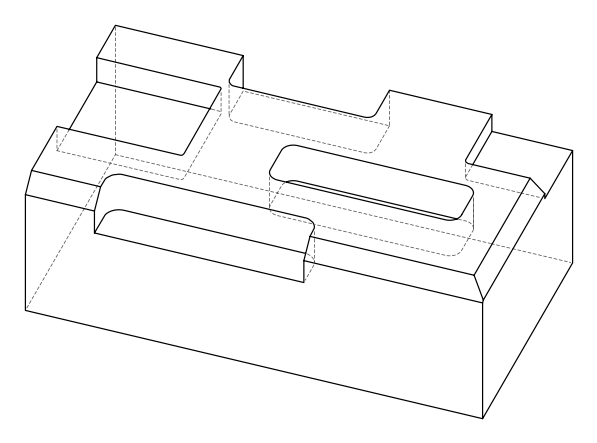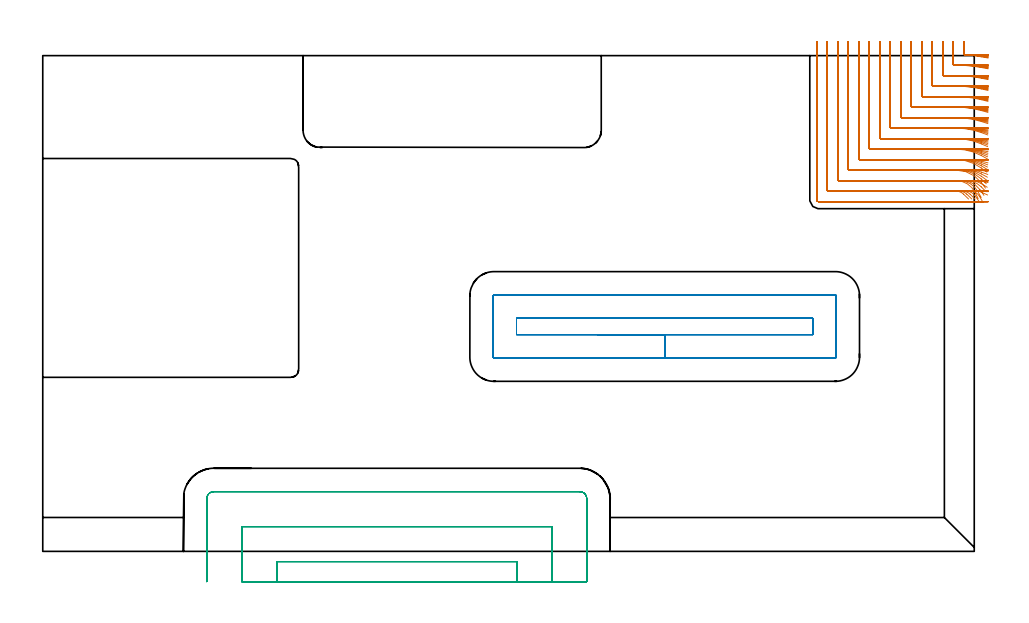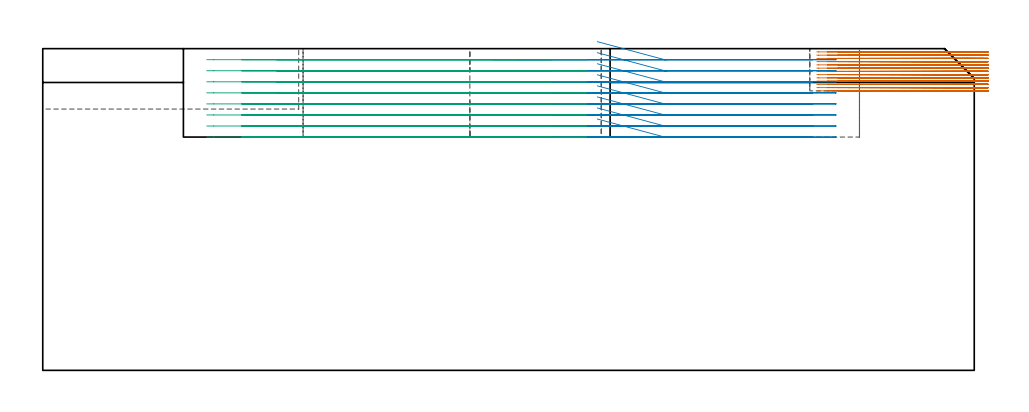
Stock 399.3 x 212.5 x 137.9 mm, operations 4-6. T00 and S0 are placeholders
(PLAN: 8 operations, 4 tool changes, 235.3 min)
(1 AREA_MILL | FG_CHAMFER_SURFACE | UGT0205_001 | 3.08 min | 7088 mm3)
(2 AREA_MILL_1 | FG_CHAMFER_SURFACE_1 | UGT0205_001 | 7.41 min | 17156 mm3)
(3 AREA_MILL_2 | FG_CHAMFER_SURFACE_2 | UGT0205_001 | 5.8 min | 11752 mm3)
(4 MILL_CORNER_NOTCH_RECTANGULAR | CORNER_NOTCH_RECTANGULAR | NXT0201_008 | Follow Part, ap 1.5, ae 75% | 34.92 min | 83092 mm3)
(5 MILL_RECTANGULAR_POCKET | POCKET_RECTANGULAR_STRAIGHT | UGT0201_094 | Follow Part, ap 5, ae 75% | 11.01 min | 294066 mm3)
(6 MILL_SLOT | SLOT_PARTIAL_RECTANGULAR | UGT0201_094 | Follow Part, ap 5, ae 75% | 17.5 min | 242552 mm3)
(7 MILL_SLOT_1 | SLOT_PARTIAL_RECTANGULAR_1 | NXT0201_008 | Follow Part, ap 1.5, ae 75% | 121.37 min | 266389 mm3)
(8 MILL_SLOT_2 | SLOT_PARTIAL_RECTANGULAR_2 | NXT0201_011 | Follow Part, ap 3, ae 75% | 34.17 min | 190036 mm3)
(TOOL UGT0205_001 | Chamfer Mill 20 x 3 x 45 deg. | D20 FL50 Z2)
(TOOL NXT0201_008 | ENDMILL 6mm [2P460-0600-NA 1630] | D6 FL26 Z6)
(TOOL UGT0201_094 | End mill 20 mm | D20 FL38 Z4)
(TOOL NXT0201_011 | ENDMILL 12mm [2P460-1200-NA 1630] | D12 FL38 Z6)
(OP 4 MILL_CORNER_NOTCH_RECTANGULAR)
G17 G21 G94 G90
T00 M6
G54
G17 G0 G90 X394.8 Y218.5 S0 M3
G43 Z147.9 H1
Z136.508
G94 G1 Y215.5 F250.
Y213.098 F500.
G3 X395.079 Y212.802 R0.3
G2 X402.3 Y211.98 R63.
G1 X405.256 Y211.47 F250.
G0 Z147.9
X390.3 Y218.5
Z136.508
G1 Y215.5
Y208.696 F500.
G3 X390.596 Y208.4 R0.3
G1 X391.574
G2 X402.3 Y207.408 R58.5
G1 X405.249 Y206.858 F250.
G0 Z147.9
X385.8 Y218.5
Z136.508
G1 Y215.5
Y204.196 F500.
G3 X386.096 Y203.9 R0.3
G1 X391.574
G2 X402.3 Y202.824 R54.
G1 X405.24 Y202.228 F250.
G0 Z147.9
X381.3 Y218.5
Z136.508
G1 Y215.5
Y199.696 F500.
G3 X381.596 Y199.4 R0.3
G1 X391.574
G2 X402.3 Y198.224 R49.5
G1 X405.229 Y197.574 F250.
G0 Z147.9
X376.8 Y218.5
Z136.508
G1 Y215.5
Y195.196 F500.
G3 X377.096 Y194.9 R0.3
G1 X391.574
G2 X402.3 Y193.603 R45.
G1 X405.214 Y192.888 F250.
G0 Z147.9
X372.3 Y218.5
Z136.508
G1 Y215.5
Y190.697 F500.
G3 X372.597 Y190.4 R0.3
G1 X391.574
G2 X402.3 Y188.954 R40.5
G1 X405.193 Y188.159 F250.
G0 Z147.9
X367.8 Y218.5
Z136.508
G1 Y215.5
Y186.197 F500.
G3 X368.097 Y185.9 R0.3
G1 X391.574
G2 X402.3 Y184.265 R36.
G1 X405.164 Y183.371 F250.
G0 Z147.9
X363.3 Y218.5
Z136.508
G1 Y215.5
Y181.697 F500.
G3 X363.597 Y181.4 R0.3
G1 X391.574
G2 X402.3 Y179.518 R31.5
G1 X405.121 Y178.496 F250.
G0 Z147.9
X358.8 Y218.5
Z136.508
G1 Y215.5
Y177.197 F500.
G3 X359.097 Y176.9 R0.3
G1 X391.574
G2 X402.3 Y174.678 R27.
G1 X405.053 Y173.486 F250.
G0 Z147.9
X354.3 Y218.5
Z136.508
G1 Y215.5
Y172.697 F500.
G3 X354.597 Y172.4 R0.3
G1 X391.574
G2 X402.3 Y169.679 R22.5
G1 X404.937 Y168.249 F250.
G0 Z147.9
X349.8 Y218.5
Z136.508
G1 Y215.5
Y168.197 F500.
G3 X350.097 Y167.9 R0.3
G1 X391.574
G2 X402.3 Y164.355 R18.
G1 X404.709 Y162.568 F250.
G0 Z147.9
X345.3 Y218.5
Z136.508
G1 Y215.5
Y163.697 F500.
G3 X345.597 Y163.4 R0.3
G1 X391.574
G2 X402.3 Y158.098 R13.5
G1 X404.122 Y155.715 F250.
G0 Z147.9
X340.8 Y218.5
Z136.508
G1 Y215.5
Y159.197 F500.
G3 X341.097 Y158.9 R0.3
G1 X391.574
G2 X399.628 Y153.918 R9.
G1 X400.967 Y151.234 F250.
G0 Z147.9
X336.3 Y218.5
Z136.508
G1 Y215.5
Y154.698 F500.
G3 X336.598 Y154.4 R0.3
G1 X391.574
G2 X394.71 Y153.128 R4.5
G1 X396.862 Y151.037 F250.
G0 Z147.9
X331.8 Y218.5
Z136.508
G1 Y215.5
Y150.7 F500.
G3 X332.6 Y149.9 R0.8
G1 X391.574
X394.574 F250.
G0 Z147.9
X394.8 Y218.5
Z135.115
G1 Y215.5
Y213.16 F500.
G3 X395.086 Y212.864 R0.3
G2 X402.3 Y212.204 R63.
G1 X405.267 Y211.759 F250.
G0 Z147.9
X390.3 Y218.5
Z135.115
G1 Y215.5
Y208.696 F500.
G3 X390.596 Y208.4 R0.3
G1 X392.96
G2 X402.3 Y207.65 R58.5
G1 X405.262 Y207.171 F250.
G0 Z147.9
X385.8 Y218.5
Z135.115
G1 Y215.5
Y204.196 F500.
G3 X386.096 Y203.9 R0.3
G1 X392.96
G2 X402.3 Y203.086 R54.
G1 X405.255 Y202.567 F250.
G0 Z147.9
X381.3 Y218.5
Z135.115
G1 Y215.5
Y199.696 F500.
G3 X381.596 Y199.4 R0.3
G1 X392.96
G2 X402.3 Y198.511 R49.5
G1 X405.246 Y197.945 F250.
G0 Z147.9
X376.8 Y218.5
Z135.115
G1 Y215.5
Y195.196 F500.
G3 X377.096 Y194.9 R0.3
G1 X392.96
G2 X402.3 Y193.92 R45.
G1 X405.235 Y193.297 F250.
G0 Z147.9
X372.3 Y218.5
Z135.115
G1 Y215.5
Y190.697 F500.
G3 X372.597 Y190.4 R0.3
G1 X392.96
G2 X402.3 Y189.308 R40.5
G1 X405.219 Y188.616 F250.
G0 Z147.9
X367.8 Y218.5
Z135.115
G1 Y215.5
Y186.197 F500.
G3 X368.097 Y185.9 R0.3
G1 X392.96
G2 X402.3 Y184.667 R36.
G1 X405.197 Y183.889 F250.
G0 Z147.9
X363.3 Y218.5
Z135.115
G1 Y215.5
Y181.697 F500.
G3 X363.597 Y181.4 R0.3
G1 X392.96
G2 X402.3 Y179.983 R31.5
G1 X405.165 Y179.094 F250.
G0 Z147.9
X358.8 Y218.5
Z135.115
G1 Y215.5
Y177.197 F500.
G3 X359.097 Y176.9 R0.3
G1 X392.96
G2 X402.3 Y175.233 R27.
G1 X405.115 Y174.195 F250.
G0 Z147.9
X354.3 Y218.5
Z135.115
G1 Y215.5
Y172.697 F500.
G3 X354.597 Y172.4 R0.3
G1 X392.96
G2 X402.3 Y170.37 R22.5
G1 X405.029 Y169.124 F250.
G0 Z147.9
X349.8 Y218.5
Z135.115
G1 Y215.5
Y168.197 F500.
G3 X350.097 Y167.9 R0.3
G1 X392.96
G2 X402.3 Y165.287 R18.
G1 X404.865 Y163.73 F250.
G0 Z147.9
X345.3 Y218.5
Z135.115
G1 Y215.5
Y163.697 F500.
G3 X345.597 Y163.4 R0.3
G1 X392.96
G2 X402.3 Y159.648 R13.5
G1 X404.466 Y157.572 F250.
G0 Z147.9
X340.8 Y218.5
Z135.115
G1 Y215.5
Y159.197 F500.
G3 X341.097 Y158.9 R0.3
G1 X392.96
G2 X400.808 Y154.306 R9.
G1 X402.276 Y151.69 F250.
G0 Z147.9
X336.3 Y218.5
Z135.115
G1 Y215.5
Y154.697 F500.
G3 X336.597 Y154.4 R0.3
G1 X392.96
G2 X396.095 Y153.128 R4.5
G1 X398.247 Y151.039 F250.
G0 Z147.9
X331.8 Y218.5
Z135.115
G1 Y215.5
Y150.7 F500.
G3 X332.6 Y149.9 R0.8
G1 X392.96
X395.96 F250.
G0 Z147.9
X394.8 Y218.5
Z133.723
G1 Y215.5
Y213.191 F500.
G3 X395.092 Y212.896 R0.3
G2 X402.3 Y212.398 R63.
G1 X405.276 Y212.021 F250.
G0 Z147.9
X390.3 Y218.5
Z133.723
G1 Y215.5
Y208.696 F500.
G3 X390.596 Y208.4 R0.3
G1 X394.365
G2 X402.3 Y207.859 R58.5
G1 X405.272 Y207.453 F250.
G0 Z147.9
X385.8 Y218.5
Z133.723
G1 Y215.5
Y204.196 F500.
G3 X386.096 Y203.9 R0.3
G1 X394.365
G2 X402.3 Y203.314 R54.
G1 X405.267 Y202.873 F250.
G0 Z147.9
X381.3 Y218.5
Z133.723
G1 Y215.5
Y199.696 F500.
G3 X381.596 Y199.4 R0.3
G1 X394.365
G2 X402.3 Y198.76 R49.5
G1 X405.261 Y198.279 F250.
G0 Z147.9
X376.8 Y218.5
Z133.723
G1 Y215.5
Y195.196 F500.
G3 X377.096 Y194.9 R0.3
G1 X394.365
G2 X402.3 Y194.195 R45.
G1 X405.253 Y193.666 F250.
G0 Z147.9
X372.3 Y218.5
Z133.723
G1 Y215.5
Y190.697 F500.
G3 X372.597 Y190.4 R0.3
G1 X394.365
G2 X402.3 Y189.615 R40.5
G1 X405.242 Y189.027 F250.
G0 Z147.9
X367.8 Y218.5
Z133.723
G1 Y215.5
Y186.197 F500.
G3 X368.097 Y185.9 R0.3
G1 X394.365
G2 X402.3 Y185.015 R36.
G1 X405.226 Y184.354 F250.
G0 Z147.9
X363.3 Y218.5
Z133.723
G1 Y215.5
Y181.697 F500.
G3 X363.597 Y181.4 R0.3
G1 X394.365
G2 X402.3 Y180.384 R31.5
G1 X405.203 Y179.629 F250.
G0 Z147.9
X358.8 Y218.5
Z133.723
G1 Y215.5
Y177.197 F500.
G3 X359.097 Y176.9 R0.3
G1 X394.365
G2 X402.3 Y175.708 R27.
G1 X405.168 Y174.826 F250.
G0 Z147.9
X354.3 Y218.5
Z133.723
G1 Y215.5
Y172.697 F500.
G3 X354.597 Y172.4 R0.3
G1 X394.365
G2 X402.3 Y170.955 R22.5
G1 X405.107 Y169.897 F250.
G0 Z147.9
X349.8 Y218.5
Z133.723
G1 Y215.5
Y168.197 F500.
G3 X350.097 Y167.9 R0.3
G1 X394.365
G2 X402.3 Y166.057 R18.
G1 X404.993 Y164.734 F250.
G0 Z147.9
X345.3 Y218.5
Z133.723
G1 Y215.5
Y163.697 F500.
G3 X345.597 Y163.4 R0.3
G1 X394.365
G2 X402.3 Y160.822 R13.5
G1 X404.727 Y159.059 F250.
G0 Z147.9
X340.8 Y218.5
Z133.723
G1 Y215.5
Y159.197 F500.
G3 X341.097 Y158.9 R0.3
G1 X394.365
G2 X401.738 Y155.062 R9.
G1 X403.459 Y152.605 F250.
G0 Z147.9
X336.3 Y218.5
Z133.723
G1 Y215.5
Y154.697 F500.
G3 X336.597 Y154.4 R0.3
G1 X394.365
G2 X397.525 Y153.105 R4.5
G1 X399.661 Y150.999 F250.
G0 Z147.9
X331.8 Y218.5
Z133.723
G1 Y215.5
Y150.7 F500.
G3 X332.6 Y149.9 R0.8
G1 X394.365
X397.365 F250.
G0 Z147.9
X394.8 Y218.5
Z132.331
G1 Y215.5
Y213.196 F500.
G3 X395.096 Y212.9 R0.3
G1 X395.931
G2 X402.299 Y212.577 R63.
G1 X405.284 Y212.274 F250.
G0 Z147.9
X390.3 Y218.5
Z132.331
G1 Y215.5
Y208.696 F500.
G3 X390.596 Y208.4 R0.3
G1 X395.931
G2 X402.3 Y208.052 R58.5
G1 X405.282 Y207.726 F250.
G0 Z147.9
X385.8 Y218.5
Z132.331
G1 Y215.5
Y204.196 F500.
G3 X386.096 Y203.9 R0.3
G1 X395.931
G2 X402.3 Y203.523 R54.
G1 X405.279 Y203.169 F250.
G0 Z147.9
X381.3 Y218.5
Z132.331
G1 Y215.5
Y199.696 F500.
G3 X381.596 Y199.4 R0.3
G1 X395.931
G2 X402.3 Y198.989 R49.5
G1 X405.275 Y198.603 F250.
G0 Z147.9
X376.8 Y218.5
Z132.331
G1 Y215.5
Y195.196 F500.
G3 X377.096 Y194.9 R0.3
G1 X395.931
G2 X402.3 Y194.447 R45.
G1 X405.27 Y194.023 F250.
G0 Z147.9
X372.3 Y218.5
Z132.331
G1 Y215.5
Y190.697 F500.
G3 X372.597 Y190.4 R0.3
G1 X395.931
G2 X402.3 Y189.896 R40.5
G1 X405.263 Y189.424 F250.
G0 Z147.9
X367.8 Y218.5
Z132.331
G1 Y215.5
Y186.197 F500.
G3 X368.097 Y185.9 R0.3
G1 X395.931
G2 X402.3 Y185.332 R36.
G1 X405.253 Y184.802 F250.
G0 Z147.9
X363.3 Y218.5
Z132.331
G1 Y215.5
Y181.697 F500.
G3 X363.597 Y181.4 R0.3
G1 X395.931
G2 X402.3 Y180.75 R31.5
G1 X405.238 Y180.143 F250.
G0 Z147.9
X358.8 Y218.5
Z132.331
G1 Y215.5
Y177.197 F500.
G3 X359.097 Y176.9 R0.3
G1 X395.931
G2 X402.3 Y176.138 R27.
G1 X405.215 Y175.431 F250.
G0 Z147.9
X354.3 Y218.5
Z132.331
G1 Y215.5
Y172.697 F500.
G3 X354.597 Y172.4 R0.3
G1 X395.931
G2 X402.3 Y171.48 R22.5
G1 X405.177 Y170.631 F250.
G0 Z147.9
X349.8 Y218.5
Z132.331
G1 Y215.5
Y168.197 F500.
G3 X350.097 Y167.9 R0.3
G1 X395.931
G2 X402.3 Y166.736 R18.
G1 X405.106 Y165.674 F250.
G0 Z147.9
X345.3 Y218.5
Z132.331
G1 Y215.5
Y163.697 F500.
G3 X345.597 Y163.4 R0.3
G1 X395.931
G2 X402.3 Y161.803 R13.5
G1 X404.945 Y160.388 F250.
G0 Z147.9
X340.8 Y218.5
Z132.331
G1 Y215.5
Y159.197 F500.
G3 X341.097 Y158.9 R0.3
G1 X395.931
G2 X402.3 Y156.259 R9.
G1 X404.42 Y154.137 F250.
G0 Z147.9
X336.3 Y218.5
Z132.331
G1 Y215.5
Y154.697 F500.
G3 X336.597 Y154.4 R0.3
G1 X395.931
G2 X399.607 Y152.496 R4.5
G1 X401.338 Y150.046 F250.
G0 Z147.9
X331.8 Y218.5
Z132.331
G1 Y215.5
Y150.7 F500.
G3 X332.6 Y149.9 R0.8
G1 X395.931
X398.931 F250.
G0 Z147.9
X394.8 Y218.5
Z130.938
G1 Y215.5
Y213.196 F500.
G3 X395.096 Y212.9 R0.3
G1 X397.682
G2 X402.291 Y212.731 R63.
G1 X405.283 Y212.512 F250.
G0 Z147.9
X390.3 Y218.5
Z130.938
G1 Y215.5
Y208.696 F500.
G3 X390.596 Y208.4 R0.3
G1 X397.682
G2 X402.3 Y208.217 R58.5
G1 X405.291 Y207.981 F250.
G0 Z147.9
X385.8 Y218.5
Z130.938
G1 Y215.5
Y204.196 F500.
G3 X386.096 Y203.9 R0.3
G1 X397.682
G2 X402.3 Y203.702 R54.
G1 X405.289 Y203.446 F250.
G0 Z147.9
X381.3 Y218.5
Z130.938
G1 Y215.5
Y199.696 F500.
G3 X381.596 Y199.4 R0.3
G1 X397.682
G2 X402.3 Y199.184 R49.5
G1 X405.287 Y198.904 F250.
G0 Z147.9
X376.8 Y218.5
Z130.938
G1 Y215.5
Y195.196 F500.
G3 X377.096 Y194.9 R0.3
G1 X397.682
G2 X402.3 Y194.662 R45.
G1 X405.284 Y194.355 F250.
G0 Z147.9
X372.3 Y218.5
Z130.938
G1 Y215.5
Y190.697 F500.
G3 X372.597 Y190.4 R0.3
G1 X397.682
G2 X402.3 Y190.136 R40.5
G1 X405.28 Y189.794 F250.
G0 Z147.9
X367.8 Y218.5
Z130.938
G1 Y215.5
Y186.197 F500.
G3 X368.097 Y185.9 R0.3
G1 X397.682
G2 X402.3 Y185.603 R36.
G1 X405.275 Y185.218 F250.
G0 Z147.9
X363.3 Y218.5
Z130.938
G1 Y215.5
Y181.697 F500.
G3 X363.597 Y181.4 R0.3
G1 X397.682
G2 X402.3 Y181.06 R31.5
G1 X405.268 Y180.62 F250.
G0 Z147.9
X358.8 Y218.5
Z130.938
G1 Y215.5
Y177.197 F500.
G3 X359.097 Y176.9 R0.3
G1 X397.682
G2 X402.3 Y176.502 R27.
G1 X405.256 Y175.989 F250.
G0 Z147.9
X354.3 Y218.5
Z130.938
G1 Y215.5
Y172.697 F500.
G3 X354.597 Y172.4 R0.3
G1 X397.682
G2 X402.3 Y171.921 R22.5
G1 X405.236 Y171.305 F250.
G0 Z147.9
X349.8 Y218.5
Z130.938
G1 Y215.5
Y168.197 F500.
G3 X350.097 Y167.9 R0.3
G1 X397.682
G2 X402.3 Y167.297 R18.
G1 X405.2 Y166.528 F250.
G0 Z147.9
X345.3 Y218.5
Z130.938
G1 Y215.5
Y163.697 F500.
G3 X345.597 Y163.4 R0.3
G1 X397.682
G2 X402.3 Y162.585 R13.5
G1 X405.119 Y161.559 F250.
G0 Z147.9
X340.8 Y218.5
Z130.938
G1 Y215.5
Y159.197 F500.
G3 X341.097 Y158.9 R0.3
G1 X397.682
G2 X402.3 Y157.625 R9.
G1 X404.875 Y156.085 F250.
G0 Z147.9
X336.3 Y218.5
Z130.938
G1 Y215.5
Y154.697 F500.
G3 X336.597 Y154.4 R0.3
G1 X397.682
G2 X401.579 Y152.151 R4.5
G1 X403.079 Y149.553 F250.
G0 Z147.9
X331.8 Y218.5
Z130.938
G1 Y215.5
Y150.7 F500.
G3 X332.6 Y149.9 R0.8
G1 X397.682
X400.682 F250.
G0 Z147.9
X394.8 Y218.5
Z129.546
G1 Y215.5
Y213.196 F500.
G3 X395.096 Y212.9 R0.3
G1 X400.437
G2 X402.277 Y212.873 R63.
G1 X405.275 Y212.786 F250.
G0 Z147.9
X390.3 Y218.5
Z129.546
G1 Y215.5
Y208.696 F500.
G3 X390.596 Y208.4 R0.3
G1 X400.437
G2 X402.3 Y208.37 R58.5
G1 X405.298 Y208.275 F250.
G0 Z147.9
X385.8 Y218.5
Z129.546
G1 Y215.5
Y204.196 F500.
G3 X386.096 Y203.9 R0.3
G1 X400.437
G2 X402.3 Y203.868 R54.
G1 X405.298 Y203.764 F250.
G0 Z147.9
X381.3 Y218.5
Z129.546
G1 Y215.5
Y199.696 F500.
G3 X381.596 Y199.4 R0.3
G1 X400.437
G2 X402.3 Y199.365 R49.5
G1 X405.298 Y199.252 F250.
G0 Z147.9
X376.8 Y218.5
Z129.546
G1 Y215.5
Y195.196 F500.
G3 X377.096 Y194.9 R0.3
G1 X400.437
G2 X402.3 Y194.861 R45.
G1 X405.297 Y194.737 F250.
G0 Z147.9
X372.3 Y218.5
Z129.546
G1 Y215.5
Y190.697 F500.
G3 X372.597 Y190.4 R0.3
G1 X400.437
G2 X402.3 Y190.357 R40.5
G1 X405.297 Y190.219 F250.
G0 Z147.9
X367.8 Y218.5
Z129.546
G1 Y215.5
Y186.197 F500.
G3 X368.097 Y185.9 R0.3
G1 X400.437
G2 X402.3 Y185.852 R36.
G1 X405.296 Y185.696 F250.
G0 Z147.9
X363.3 Y218.5
Z129.546
G1 Y215.5
Y181.697 F500.
G3 X363.597 Y181.4 R0.3
G1 X400.437
G2 X402.3 Y181.345 R31.5
G1 X405.295 Y181.167 F250.
G0 Z147.9
X358.8 Y218.5
Z129.546
G1 Y215.5
Y177.197 F500.
G3 X359.097 Y176.9 R0.3
G1 X400.437
G2 X402.3 Y176.836 R27.
G1 X405.293 Y176.629 F250.
G0 Z147.9
X354.3 Y218.5
Z129.546
G1 Y215.5
Y172.697 F500.
G3 X354.597 Y172.4 R0.3
G1 X400.437
G2 X402.3 Y172.323 R22.5
G1 X405.29 Y172.074 F250.
G0 Z147.9
X349.8 Y218.5
Z129.546
G1 Y215.5
Y168.197 F500.
G3 X350.097 Y167.9 R0.3
G1 X400.437
G2 X402.3 Y167.803 R18.
G1 X405.284 Y167.493 F250.
G0 Z147.9
X345.3 Y218.5
Z129.546
G1 Y215.5
Y163.697 F500.
G3 X345.597 Y163.4 R0.3
G1 X400.437
G2 X402.3 Y163.271 R13.5
G1 X405.271 Y162.857 F250.
G0 Z147.9
X340.8 Y218.5
Z129.546
G1 Y215.5
Y159.197 F500.
G3 X341.097 Y158.9 R0.3
G1 X400.437
G2 X402.3 Y158.705 R9.
G1 X405.235 Y158.084 F250.
G0 Z147.9
X336.3 Y218.5
Z129.546
G1 Y215.5
Y154.698 F500.
G3 X336.598 Y154.4 R0.3
G1 X400.437
G2 X402.3 Y153.996 R4.5
G1 X405.031 Y152.754 F250.
G0 Z147.9
X331.8 Y218.5
Z129.546
G1 Y215.5
Y150.7 F500.
G3 X332.6 Y149.9 R0.8
G1 X400.437
X403.437 F250.
G0 Z147.9
X394.8 Y218.5
Z128.154
G1 Y215.5
Y213.196 F500.
G3 X395.096 Y212.9 R0.3
G1 X401.984
X402.273 Y212.899
X405.273 Y212.886 F250.
G0 Z147.9
X390.3 Y218.5
Z128.154
G1 Y215.5
Y208.696 F500.
G3 X390.596 Y208.4 R0.3
G1 X401.984
X402.3 Y208.399
X405.3 Y208.383 F250.
G0 Z147.9
X385.8 Y218.5
Z128.154
G1 Y215.5
Y204.196 F500.
G3 X386.096 Y203.9 R0.3
G1 X401.984
X402.3 Y203.899
X405.3 Y203.882 F250.
G0 Z147.9
X381.3 Y218.5
Z128.154
G1 Y215.5
Y199.696 F500.
G3 X381.596 Y199.4 R0.3
G1 X401.984
G2 X402.3 Y199.399 R49.5
G1 X405.3 Y199.38 F250.
G0 Z147.9
X376.8 Y218.5
Z128.154
G1 Y215.5
Y195.196 F500.
G3 X377.096 Y194.9 R0.3
G1 X401.984
G2 X402.3 Y194.899 R45.
G1 X405.3 Y194.878 F250.
G0 Z147.9
X372.3 Y218.5
Z128.154
G1 Y215.5
Y190.696 F500.
G3 X372.596 Y190.4 R0.3
G1 X401.984
G2 X402.3 Y190.399 R40.5
G1 X405.3 Y190.375 F250.
G0 Z147.9
X367.8 Y218.5
Z128.154
G1 Y215.5
Y186.197 F500.
G3 X368.097 Y185.9 R0.3
G1 X401.984
G2 X402.3 Y185.899 R36.
G1 X405.3 Y185.872 F250.
G0 Z147.9
X363.3 Y218.5
Z128.154
G1 Y215.5
Y181.697 F500.
G3 X363.597 Y181.4 R0.3
G1 X401.984
G2 X402.3 Y181.398 R31.5
G1 X405.3 Y181.368 F250.
G0 Z147.9
X358.8 Y218.5
Z128.154
G1 Y215.5
Y177.197 F500.
G3 X359.097 Y176.9 R0.3
G1 X401.984
G2 X402.3 Y176.898 R27.
G1 X405.3 Y176.863 F250.
G0 Z147.9
X354.3 Y218.5
Z128.154
G1 Y215.5
Y172.697 F500.
G3 X354.597 Y172.4 R0.3
G1 X401.984
G2 X402.3 Y172.398 R22.5
G1 X405.3 Y172.356 F250.
G0 Z147.9
X349.8 Y218.5
Z128.154
G1 Y215.5
Y168.197 F500.
G3 X350.097 Y167.9 R0.3
G1 X401.984
G2 X402.3 Y167.897 R18.
G1 X405.3 Y167.845 F250.
G0 Z147.9
X345.3 Y218.5
Z128.154
G1 Y215.5
Y163.697 F500.
G3 X345.597 Y163.4 R0.3
G1 X401.984
G2 X402.3 Y163.396 R13.5
G1 X405.299 Y163.326 F250.
G0 Z147.9
X340.8 Y218.5
Z128.154
G1 Y215.5
Y159.197 F500.
G3 X341.097 Y158.9 R0.3
G1 X401.984
G2 X402.3 Y158.894 R9.
G1 X405.298 Y158.789 F250.
G0 Z147.9
X336.3 Y218.5
Z128.154
G1 Y215.5
Y154.697 F500.
G3 X336.597 Y154.4 R0.3
G1 X401.984
G2 X402.3 Y154.389 R4.5
G1 X405.293 Y154.178 F250.
G0 Z147.9
X331.8 Y218.5
Z128.154
G1 Y215.5
Y150.7 F500.
G3 X332.6 Y149.9 R0.8
G1 X401.984
X404.984 F250.
G0 Z147.9
X394.8 Y218.5
Z126.761
G1 Y215.5
Y213.196 F500.
G3 X395.096 Y212.9 R0.3
G1 X402.273
X405.273 F250.
G0 Z147.9
X390.3 Y218.5
Z126.761
G1 Y215.5
Y208.696 F500.
G3 X390.596 Y208.4 R0.3
G1 X402.3
X405.3 F250.
G0 Z147.9
X385.8 Y218.5
Z126.761
G1 Y215.5
Y204.196 F500.
G3 X386.096 Y203.9 R0.3
G1 X402.3
X405.3 F250.
G0 Z147.9
X381.3 Y218.5
Z126.761
G1 Y215.5
Y199.696 F500.
G3 X381.596 Y199.4 R0.3
G1 X402.3
X405.3 F250.
G0 Z147.9
X376.8 Y218.5
Z126.761
G1 Y215.5
Y195.196 F500.
G3 X377.096 Y194.9 R0.3
G1 X402.3
X405.3 F250.
G0 Z147.9
X372.3 Y218.5
Z126.761
G1 Y215.5
Y190.696 F500.
G3 X372.596 Y190.4 R0.3
G1 X402.3
X405.3 F250.
G0 Z147.9
X367.8 Y218.5
Z126.761
G1 Y215.5
Y186.197 F500.
G3 X368.097 Y185.9 R0.3
G1 X402.3
X405.3 F250.
G0 Z147.9
X363.3 Y218.5
Z126.761
G1 Y215.5
Y181.697 F500.
G3 X363.597 Y181.4 R0.3
G1 X402.3
X405.3 F250.
G0 Z147.9
X358.8 Y218.5
Z126.761
G1 Y215.5
Y177.197 F500.
G3 X359.097 Y176.9 R0.3
G1 X402.3
X405.3 F250.
G0 Z147.9
X354.3 Y218.5
Z126.761
G1 Y215.5
Y172.697 F500.
G3 X354.597 Y172.4 R0.3
G1 X402.3
X405.3 F250.
G0 Z147.9
X349.8 Y218.5
Z126.761
G1 Y215.5
Y168.197 F500.
G3 X350.097 Y167.9 R0.3
G1 X402.3
X405.3 F250.
G0 Z147.9
X345.3 Y218.5
Z126.761
G1 Y215.5
Y163.697 F500.
G3 X345.597 Y163.4 R0.3
G1 X402.3
X405.3 F250.
G0 Z147.9
X340.8 Y218.5
Z126.761
G1 Y215.5
Y159.197 F500.
G3 X341.097 Y158.9 R0.3
G1 X402.3
X405.3 F250.
G0 Z147.9
X336.3 Y218.5
Z126.761
G1 Y215.5
Y154.697 F500.
G3 X336.597 Y154.4 R0.3
G1 X402.3
X405.3 F250.
G0 Z147.9
X331.8 Y218.5
Z126.761
G1 Y215.5
Y150.7 F500.
G3 X332.6 Y149.9 R0.8
G1 X402.3
X405.3 F250.
G0 Z147.9
X394.8 Y218.5
Z125.369
G1 Y215.5
Y213.196 F500.
G3 X395.096 Y212.9 R0.3
G1 X402.273
X405.273 F250.
G0 Z147.9
X390.3 Y218.5
Z125.369
G1 Y215.5
Y208.696 F500.
G3 X390.596 Y208.4 R0.3
G1 X402.3
X405.3 F250.
G0 Z147.9
X385.8 Y218.5
Z125.369
G1 Y215.5
Y204.196 F500.
G3 X386.096 Y203.9 R0.3
G1 X402.3
X405.3 F250.
G0 Z147.9
X381.3 Y218.5
Z125.369
G1 Y215.5
Y199.696 F500.
G3 X381.596 Y199.4 R0.3
G1 X402.3
X405.3 F250.
G0 Z147.9
X376.8 Y218.5
Z125.369
G1 Y215.5
Y195.196 F500.
G3 X377.096 Y194.9 R0.3
G1 X402.3
X405.3 F250.
G0 Z147.9
X372.3 Y218.5
Z125.369
G1 Y215.5
Y190.696 F500.
G3 X372.596 Y190.4 R0.3
G1 X402.3
X405.3 F250.
G0 Z147.9
X367.8 Y218.5
Z125.369
G1 Y215.5
Y186.197 F500.
G3 X368.097 Y185.9 R0.3
G1 X402.3
X405.3 F250.
G0 Z147.9
X363.3 Y218.5
Z125.369
G1 Y215.5
Y181.697 F500.
G3 X363.597 Y181.4 R0.3
G1 X402.3
X405.3 F250.
G0 Z147.9
X358.8 Y218.5
Z125.369
G1 Y215.5
Y177.197 F500.
G3 X359.097 Y176.9 R0.3
G1 X402.3
X405.3 F250.
G0 Z147.9
X354.3 Y218.5
Z125.369
G1 Y215.5
Y172.697 F500.
G3 X354.597 Y172.4 R0.3
G1 X402.3
X405.3 F250.
G0 Z147.9
X349.8 Y218.5
Z125.369
G1 Y215.5
Y168.197 F500.
G3 X350.097 Y167.9 R0.3
G1 X402.3
X405.3 F250.
G0 Z147.9
X345.3 Y218.5
Z125.369
G1 Y215.5
Y163.697 F500.
G3 X345.597 Y163.4 R0.3
G1 X402.3
X405.3 F250.
G0 Z147.9
X340.8 Y218.5
Z125.369
G1 Y215.5
Y159.197 F500.
G3 X341.097 Y158.9 R0.3
G1 X402.3
X405.3 F250.
G0 Z147.9
X336.3 Y218.5
Z125.369
G1 Y215.5
Y154.697 F500.
G3 X336.597 Y154.4 R0.3
G1 X402.3
X405.3 F250.
G0 Z147.9
X331.8 Y218.5
Z125.369
G1 Y215.5
Y150.7 F500.
G3 X332.6 Y149.9 R0.8
G1 X402.3
X405.3 F250.
G0 Z147.9
X394.8 Y218.5
Z123.977
G1 Y215.5
Y213.196 F500.
G3 X395.096 Y212.9 R0.3
G1 X402.273
X405.273 F250.
G0 Z147.9
X390.3 Y218.5
Z123.977
G1 Y215.5
Y208.696 F500.
G3 X390.596 Y208.4 R0.3
G1 X402.3
X405.3 F250.
G0 Z147.9
X385.8 Y218.5
Z123.977
G1 Y215.5
Y204.196 F500.
G3 X386.096 Y203.9 R0.3
G1 X402.3
X405.3 F250.
G0 Z147.9
X381.3 Y218.5
Z123.977
G1 Y215.5
Y199.696 F500.
G3 X381.596 Y199.4 R0.3
G1 X402.3
X405.3 F250.
G0 Z147.9
X376.8 Y218.5
Z123.977
G1 Y215.5
Y195.196 F500.
G3 X377.096 Y194.9 R0.3
G1 X402.3
X405.3 F250.
G0 Z147.9
X372.3 Y218.5
Z123.977
G1 Y215.5
Y190.697 F500.
G3 X372.597 Y190.4 R0.3
G1 X402.3
X405.3 F250.
G0 Z147.9
X367.8 Y218.5
Z123.977
G1 Y215.5
Y186.197 F500.
G3 X368.097 Y185.9 R0.3
G1 X402.3
X405.3 F250.
G0 Z147.9
X363.3 Y218.5
Z123.977
G1 Y215.5
Y181.697 F500.
G3 X363.597 Y181.4 R0.3
G1 X402.3
X405.3 F250.
G0 Z147.9
X358.8 Y218.5
Z123.977
G1 Y215.5
Y177.197 F500.
G3 X359.097 Y176.9 R0.3
G1 X402.3
X405.3 F250.
G0 Z147.9
X354.3 Y218.5
Z123.977
G1 Y215.5
Y172.697 F500.
G3 X354.597 Y172.4 R0.3
G1 X402.3
X405.3 F250.
G0 Z147.9
X349.8 Y218.5
Z123.977
G1 Y215.5
Y168.197 F500.
G3 X350.097 Y167.9 R0.3
G1 X402.3
X405.3 F250.
G0 Z147.9
X345.3 Y218.5
Z123.977
G1 Y215.5
Y163.697 F500.
G3 X345.597 Y163.4 R0.3
G1 X402.3
X405.3 F250.
G0 Z147.9
X340.8 Y218.5
Z123.977
G1 Y215.5
Y159.197 F500.
G3 X341.097 Y158.9 R0.3
G1 X402.3
X405.3 F250.
G0 Z147.9
X336.3 Y218.5
Z123.977
G1 Y215.5
Y154.698 F500.
G3 X336.598 Y154.4 R0.3
G1 X402.3
X405.3 F250.
G0 Z147.9
X331.8 Y218.5
Z123.977
G1 Y215.5
Y150.7 F500.
G3 X332.6 Y149.9 R0.8
G1 X402.3
X405.3 F250.
G0 Z147.9
X394.8 Y218.5
Z122.585
G1 Y215.5
Y213.196 F500.
G3 X395.096 Y212.9 R0.3
G1 X402.273
X405.273 F250.
G0 Z147.9
X390.3 Y218.5
Z122.585
G1 Y215.5
Y208.696 F500.
G3 X390.596 Y208.4 R0.3
G1 X402.3
X405.3 F250.
G0 Z147.9
X385.8 Y218.5
Z122.585
G1 Y215.5
Y204.196 F500.
G3 X386.096 Y203.9 R0.3
G1 X402.3
X405.3 F250.
G0 Z147.9
X381.3 Y218.5
Z122.585
G1 Y215.5
Y199.696 F500.
G3 X381.596 Y199.4 R0.3
G1 X402.3
X405.3 F250.
G0 Z147.9
X376.8 Y218.5
Z122.585
G1 Y215.5
Y195.196 F500.
G3 X377.096 Y194.9 R0.3
G1 X402.3
X405.3 F250.
G0 Z147.9
X372.3 Y218.5
Z122.585
G1 Y215.5
Y190.697 F500.
G3 X372.597 Y190.4 R0.3
G1 X402.3
X405.3 F250.
G0 Z147.9
X367.8 Y218.5
Z122.585
G1 Y215.5
Y186.197 F500.
G3 X368.097 Y185.9 R0.3
G1 X402.3
X405.3 F250.
G0 Z147.9
X363.3 Y218.5
Z122.585
G1 Y215.5
Y181.697 F500.
G3 X363.597 Y181.4 R0.3
G1 X402.3
X405.3 F250.
G0 Z147.9
X358.8 Y218.5
Z122.585
G1 Y215.5
Y177.197 F500.
G3 X359.097 Y176.9 R0.3
G1 X402.3
X405.3 F250.
G0 Z147.9
X354.3 Y218.5
Z122.585
G1 Y215.5
Y172.697 F500.
G3 X354.597 Y172.4 R0.3
G1 X402.3
X405.3 F250.
G0 Z147.9
X349.8 Y218.5
Z122.585
G1 Y215.5
Y168.197 F500.
G3 X350.097 Y167.9 R0.3
G1 X402.3
X405.3 F250.
G0 Z147.9
X345.3 Y218.5
Z122.585
G1 Y215.5
Y163.697 F500.
G3 X345.597 Y163.4 R0.3
G1 X402.3
X405.3 F250.
G0 Z147.9
X340.8 Y218.5
Z122.585
G1 Y215.5
Y159.197 F500.
G3 X341.097 Y158.9 R0.3
G1 X402.3
X405.3 F250.
G0 Z147.9
X336.3 Y218.5
Z122.585
G1 Y215.5
Y154.698 F500.
G3 X336.598 Y154.4 R0.3
G1 X402.3
X405.3 F250.
G0 Z147.9
X331.8 Y218.5
Z122.585
G1 Y215.5
Y150.7 F500.
G3 X332.6 Y149.9 R0.8
G1 X402.3
X405.3 F250.
G0 Z147.9
X394.8 Y218.5
Z121.192
G1 Y215.5
Y213.196 F500.
G3 X395.096 Y212.9 R0.3
G1 X402.273
X405.273 F250.
G0 Z147.9
X390.3 Y218.5
Z121.192
G1 Y215.5
Y208.696 F500.
G3 X390.596 Y208.4 R0.3
G1 X402.3
X405.3 F250.
G0 Z147.9
X385.8 Y218.5
Z121.192
G1 Y215.5
Y204.196 F500.
G3 X386.096 Y203.9 R0.3
G1 X402.3
X405.3 F250.
G0 Z147.9
X381.3 Y218.5
Z121.192
G1 Y215.5
Y199.696 F500.
G3 X381.596 Y199.4 R0.3
G1 X402.3
X405.3 F250.
G0 Z147.9
X376.8 Y218.5
Z121.192
G1 Y215.5
Y195.196 F500.
G3 X377.096 Y194.9 R0.3
G1 X402.3
X405.3 F250.
G0 Z147.9
X372.3 Y218.5
Z121.192
G1 Y215.5
Y190.697 F500.
G3 X372.597 Y190.4 R0.3
G1 X402.3
X405.3 F250.
G0 Z147.9
X367.8 Y218.5
Z121.192
G1 Y215.5
Y186.197 F500.
G3 X368.097 Y185.9 R0.3
G1 X402.3
X405.3 F250.
G0 Z147.9
X363.3 Y218.5
Z121.192
G1 Y215.5
Y181.697 F500.
G3 X363.597 Y181.4 R0.3
G1 X402.3
X405.3 F250.
G0 Z147.9
X358.8 Y218.5
Z121.192
G1 Y215.5
Y177.197 F500.
G3 X359.097 Y176.9 R0.3
G1 X402.3
X405.3 F250.
G0 Z147.9
X354.3 Y218.5
Z121.192
G1 Y215.5
Y172.697 F500.
G3 X354.597 Y172.4 R0.3
G1 X402.3
X405.3 F250.
G0 Z147.9
X349.8 Y218.5
Z121.192
G1 Y215.5
Y168.197 F500.
G3 X350.097 Y167.9 R0.3
G1 X402.3
X405.3 F250.
G0 Z147.9
X345.3 Y218.5
Z121.192
G1 Y215.5
Y163.697 F500.
G3 X345.597 Y163.4 R0.3
G1 X402.3
X405.3 F250.
G0 Z147.9
X340.8 Y218.5
Z121.192
G1 Y215.5
Y159.197 F500.
G3 X341.097 Y158.9 R0.3
G1 X402.3
X405.3 F250.
G0 Z147.9
X336.3 Y218.5
Z121.192
G1 Y215.5
Y154.698 F500.
G3 X336.598 Y154.4 R0.3
G1 X402.3
X405.3 F250.
G0 Z147.9
X331.8 Y218.5
Z121.192
G1 Y215.5
Y150.7 F500.
G3 X332.6 Y149.9 R0.8
G1 X402.3
X405.3 F250.
G0 Z147.9
X394.8 Y218.5
Z119.8
G1 Y215.5
Y213.196 F500.
G3 X395.096 Y212.9 R0.3
G1 X402.273
X405.273 F250.
G0 Z147.9
X390.3 Y218.5
Z119.8
G1 Y215.5
Y208.696 F500.
G3 X390.596 Y208.4 R0.3
G1 X402.3
X405.3 F250.
G0 Z147.9
X385.8 Y218.5
Z119.8
G1 Y215.5
Y204.196 F500.
G3 X386.096 Y203.9 R0.3
G1 X402.3
X405.3 F250.
G0 Z147.9
X381.3 Y218.5
Z119.8
G1 Y215.5
Y199.696 F500.
G3 X381.596 Y199.4 R0.3
G1 X402.3
X405.3 F250.
G0 Z147.9
X376.8 Y218.5
Z119.8
G1 Y215.5
Y195.196 F500.
G3 X377.096 Y194.9 R0.3
G1 X402.3
X405.3 F250.
G0 Z147.9
X372.3 Y218.5
Z119.8
G1 Y215.5
Y190.697 F500.
G3 X372.597 Y190.4 R0.3
G1 X402.3
X405.3 F250.
G0 Z147.9
X367.8 Y218.5
Z119.8
G1 Y215.5
Y186.197 F500.
G3 X368.097 Y185.9 R0.3
G1 X402.3
X405.3 F250.
G0 Z147.9
X363.3 Y218.5
Z119.8
G1 Y215.5
Y181.697 F500.
G3 X363.597 Y181.4 R0.3
G1 X402.3
X405.3 F250.
G0 Z147.9
X358.8 Y218.5
Z119.8
G1 Y215.5
Y177.197 F500.
G3 X359.097 Y176.9 R0.3
G1 X402.3
X405.3 F250.
G0 Z147.9
X354.3 Y218.5
Z119.8
G1 Y215.5
Y172.697 F500.
G3 X354.597 Y172.4 R0.3
G1 X402.3
X405.3 F250.
G0 Z147.9
X349.8 Y218.5
Z119.8
G1 Y215.5
Y168.197 F500.
G3 X350.097 Y167.9 R0.3
G1 X402.3
X405.3 F250.
G0 Z147.9
X345.3 Y218.5
Z119.8
G1 Y215.5
Y163.697 F500.
G3 X345.597 Y163.4 R0.3
G1 X402.3
X405.3 F250.
G0 Z147.9
X340.8 Y218.5
Z119.8
G1 Y215.5
Y159.197 F500.
G3 X341.097 Y158.9 R0.3
G1 X402.3
X405.3 F250.
G0 Z147.9
X336.3 Y218.5
Z119.8
G1 Y215.5
Y154.698 F500.
G3 X336.598 Y154.4 R0.3
G1 X402.3
X405.3 F250.
G0 Z147.9
X331.8 Y218.5
Z119.8
G1 Y215.5
Y150.7 F500.
G3 X332.6 Y149.9 R0.8
G1 X402.3
X405.3 F250.
G0 Z147.9
M5
M2
(OP 5 MILL_RECTANGULAR_POCKET)
G17 G21 G94 G90
T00 M6
G54
G17 G0 G90 X237.723 Y92.9 S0 M3
G43 Z147.9 H0
Z140.9
G94 G1 X266.6 Z133.162 F250.
X330.1 F500.
Y99.9
X203.1
Y92.9
X266.6
Y82.9
X339.8
G3 X340.1 Y83.2 R0.3
G1 Y109.6
G3 X339.8 Y109.9 R0.3
G1 X193.4
G3 X193.1 Y109.6 R0.3
G1 Y83.2
G3 X193.4 Y82.9 R0.3
G1 X266.6
X267.6
G0 X237.723 Y92.9 Z136.162
G1 X266.6 Z128.425 F250.
X330.1 F500.
Y99.9
X203.1
Y92.9
X266.6
Y82.9
X339.8
G3 X340.1 Y83.2 R0.3
G1 Y109.6
G3 X339.8 Y109.9 R0.3
G1 X193.4
G3 X193.1 Y109.6 R0.3
G1 Y83.2
G3 X193.4 Y82.9 R0.3
G1 X266.6
X267.6
G0 X237.723 Y92.9 Z131.425
G1 X266.6 Z123.687 F250.
X330.1 F500.
Y99.9
X203.1
Y92.9
X266.6
Y82.9
X339.8
G3 X340.1 Y83.2 R0.3
G1 Y109.6
G3 X339.8 Y109.9 R0.3
G1 X193.4
G3 X193.1 Y109.6 R0.3
G1 Y83.2
G3 X193.4 Y82.9 R0.3
G1 X266.6
X267.6
G0 X237.723 Y92.9 Z126.687
G1 X266.6 Z118.95 F250.
X330.1 F500.
Y99.9
X203.1
Y92.9
X266.6
Y82.9
X339.8
G3 X340.1 Y83.2 R0.3
G1 Y109.6
G3 X339.8 Y109.9 R0.3
G1 X193.4
G3 X193.1 Y109.6 R0.3
G1 Y83.2
G3 X193.4 Y82.9 R0.3
G1 X266.6
X267.6
G0 X237.723 Y92.9 Z121.95
G1 X266.6 Z114.212 F250.
X330.1 F500.
Y99.9
X203.1
Y92.9
X266.6
Y82.9
X339.8
G3 X340.1 Y83.2 R0.3
G1 Y109.6
G3 X339.8 Y109.9 R0.3
G1 X193.4
G3 X193.1 Y109.6 R0.3
G1 Y83.2
G3 X193.4 Y82.9 R0.3
G1 X266.6
X267.6
G0 X237.723 Y92.9 Z117.212
G1 X266.6 Z109.475 F250.
X330.1 F500.
Y99.9
X203.1
Y92.9
X266.6
Y82.9
X339.8
G3 X340.1 Y83.2 R0.3
G1 Y109.6
G3 X339.8 Y109.9 R0.3
G1 X193.4
G3 X193.1 Y109.6 R0.3
G1 Y83.2
G3 X193.4 Y82.9 R0.3
G1 X266.6
X267.6
G0 X237.723 Y92.9 Z112.475
G1 X266.6 Z104.737 F250.
X330.1 F500.
Y99.9
X203.1
Y92.9
X266.6
Y82.9
X339.8
G3 X340.1 Y83.2 R0.3
G1 Y109.6
G3 X339.8 Y109.9 R0.3
G1 X193.4
G3 X193.1 Y109.6 R0.3
G1 Y83.2
G3 X193.4 Y82.9 R0.3
G1 X266.6
X267.6
G0 X237.723 Y92.9 Z107.737
G1 X266.6 Z100. F250.
X330.1 F500.
Y99.9
X203.1
Y92.9
X266.6
Y82.9
X339.8
G3 X340.1 Y83.2 R0.3
G1 Y109.6
G3 X339.8 Y109.9 R0.3
G1 X193.4
G3 X193.1 Y109.6 R0.3
G1 Y83.2
G3 X193.4 Y82.9 R0.3
G1 X266.6
X267.6
G0 Z147.9
M5
M2
(OP 6 MILL_SLOT)
G17 G21 G94 G90
T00 M6
G54
G17 G0 G90 X203.2 Y-13. S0 M3
G43 Z147.9 H0
Z133.162
G94 G1 Y-10. F250.
Y-4.4 F500.
X100.3
Y-10.
Y-13. F250.
X218.2
Y-10.
Y10.6 F500.
X85.3
Y-10.
Y-13. F250.
X233.2
Y-10.
Y22.6 F500.
G3 X230.2 Y25.6 R3.
G1 X73.3
G3 X70.3 Y22.6 R3.
G1 Y-10.
Y-13. F250.
G0 X203.2 Z128.425
G1 Y-10.
Y-4.4 F500.
X100.3
Y-10.
Y-13. F250.
X218.2
Y-10.
Y10.6 F500.
X85.3
Y-10.
Y-13. F250.
X233.2
Y-10.
Y22.6 F500.
G3 X230.2 Y25.6 R3.
G1 X73.3
G3 X70.3 Y22.6 R3.
G1 Y-10.
Y-13. F250.
G0 X203.2 Z123.687
G1 Y-10.
Y-4.4 F500.
X100.3
Y-10.
Y-13. F250.
X218.2
Y-10.
Y10.6 F500.
X85.3
Y-10.
Y-13. F250.
X233.2
Y-10.
Y22.6 F500.
G3 X230.2 Y25.6 R3.
G1 X73.3
G3 X70.3 Y22.6 R3.
G1 Y-10.
Y-13. F250.
G0 X203.2 Z118.95
G1 Y-10.
Y-4.4 F500.
X100.3
Y-10.
Y-13. F250.
X218.2
Y-10.
Y10.6 F500.
X85.3
Y-10.
Y-13. F250.
X233.2
Y-10.
Y22.6 F500.
G3 X230.2 Y25.6 R3.
G1 X73.3
G3 X70.3 Y22.6 R3.
G1 Y-10.
Y-13. F250.
G0 X203.2 Z114.212
G1 Y-10.
Y-4.4 F500.
X100.3
Y-10.
Y-13. F250.
X218.2
Y-10.
Y10.6 F500.
X85.3
Y-10.
Y-13. F250.
X233.2
Y-10.
Y22.6 F500.
G3 X230.2 Y25.6 R3.
G1 X73.3
G3 X70.3 Y22.6 R3.
G1 Y-10.
Y-13. F250.
G0 X203.2 Z109.475
G1 Y-10.
Y-4.4 F500.
X100.3
Y-10.
Y-13. F250.
X218.2
Y-10.
Y10.6 F500.
X85.3
Y-10.
Y-13. F250.
X233.2
Y-10.
Y22.6 F500.
G3 X230.2 Y25.6 R3.
G1 X73.3
G3 X70.3 Y22.6 R3.
G1 Y-10.
Y-13. F250.
G0 X203.2 Z104.737
G1 Y-10.
Y-4.4 F500.
X100.3
Y-10.
Y-13. F250.
X218.2
Y-10.
Y10.6 F500.
X85.3
Y-10.
Y-13. F250.
X233.2
Y-10.
Y22.6 F500.
G3 X230.2 Y25.6 R3.
G1 X73.3
G3 X70.3 Y22.6 R3.
G1 Y-10.
Y-13. F250.
G0 X203.2 Z100.
G1 Y-10.
Y-4.4 F500.
X100.3
Y-10.
Y-13. F250.
X218.2
Y-10.
Y10.6 F500.
X85.3
Y-10.
Y-13. F250.
X233.2
Y-10.
Y22.6 F500.
G3 X230.2 Y25.6 R3.
G1 X73.3
G3 X70.3 Y22.6 R3.
G1 Y-10.
Y-13. F250.
G0 Z147.9
M5
M2
